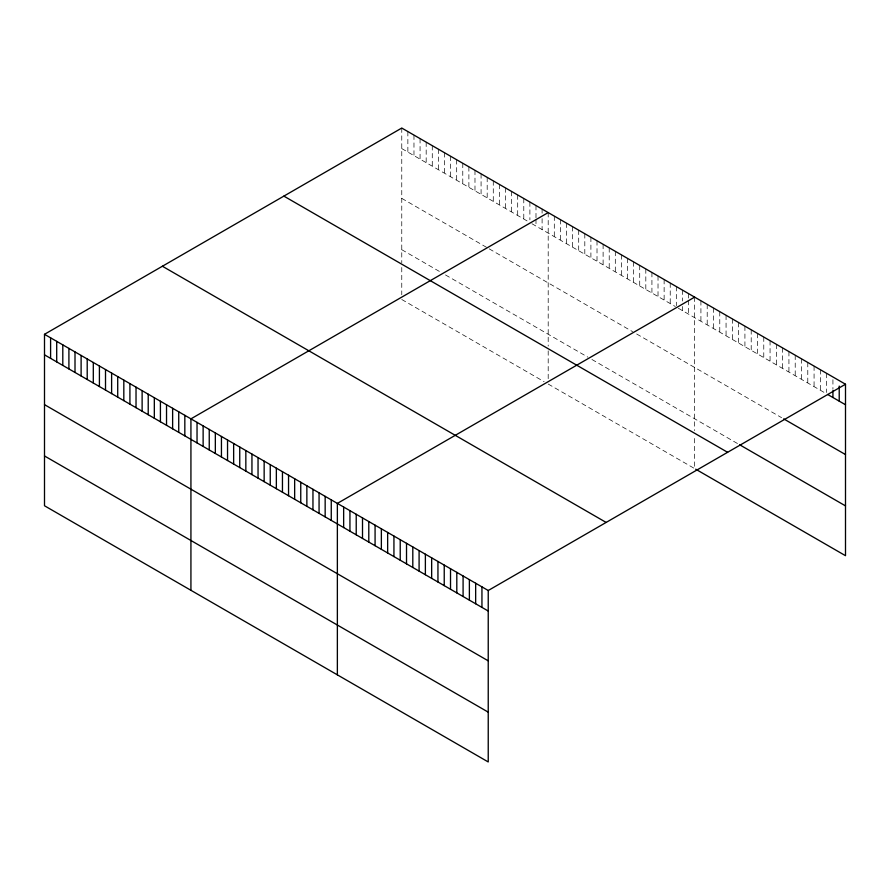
<?xml version="1.0" encoding="UTF-8"?>
<svg xmlns="http://www.w3.org/2000/svg" width="890" height="890" viewBox="0 0 890 890"><rect width="100%" height="100%" fill="white"/><g stroke="black" fill="none" stroke-linecap="round" stroke-linejoin="round"><path stroke-width="0.67" stroke-dasharray="4.45 3.34" d="M401.768 128.049L401.768 262.739M401.768 148.574L528.883 221.955M531.931 223.724L675.31 306.505M678.358 308.263L825.597 393.269M401.768 198.381L487.186 247.698M489.222 248.866L632.601 331.647M636.673 333.995L781.587 417.666M401.768 249.69L441.429 272.596M445.49 274.943L587.856 357.135M591.928 359.482L738.633 444.188M401.768 299.496L544.135 381.699M548.196 384.046L694.634 468.585L694.634 435.377M832.929 379.707L832.929 389.286M826.643 373.344L826.643 392.501M820.357 369.717L820.357 390.243M814.072 366.09L814.072 386.616M807.786 362.453L807.786 382.978M801.501 358.826L801.501 379.351M795.215 355.199L795.215 375.725M788.929 351.572L788.929 372.098M782.633 347.934L782.633 368.471M776.347 344.308L776.347 364.833M770.061 340.681L770.061 361.207M763.776 337.054L763.776 357.58M757.49 333.427L757.49 353.953M751.205 329.79L751.205 350.315M744.919 326.163L744.919 346.688M738.633 322.536L738.633 343.062M732.348 318.909L732.348 339.435M726.062 315.271L726.062 335.797M719.776 311.645L719.776 332.17M713.491 308.018L713.491 328.543M707.205 304.391L707.205 324.917M700.919 300.753L700.919 321.29M694.634 297.127L694.634 430.638M688.526 293.611L688.526 299.084M688.526 300.453L688.526 314.137M682.43 290.084L682.43 301.031M682.43 306.505L682.43 310.61M676.322 286.558L676.322 305.715M670.226 283.042L670.226 303.568M664.129 279.516L664.129 300.041M658.022 275.989L658.022 296.526M651.925 272.474L651.925 292.999M645.817 268.947L645.817 289.473M639.721 265.42L639.721 285.957M633.613 261.905L633.613 282.43M627.517 258.378L627.517 278.904M621.409 254.863L621.409 275.388M615.313 251.336L615.313 271.862M609.216 247.809L609.216 268.335M603.109 244.294L603.109 264.82M597.012 240.767L597.012 261.293M590.904 237.241L590.904 257.777M584.808 233.725L584.808 254.251M578.7 230.198L578.7 250.724M572.604 226.672L572.604 247.209M566.507 223.156L566.507 243.682M560.4 219.63L560.4 240.155M554.303 216.114L554.303 236.64M548.196 212.588L548.196 346.099M548.196 350.838L548.196 379.296M542.099 209.061L542.099 213.166M542.099 218.64L542.099 229.587M535.991 205.546L535.991 217.861M535.991 219.229L535.991 226.071M529.895 202.019L529.895 219.808M523.787 198.492L523.787 219.029M517.691 194.977L517.691 215.502M511.594 191.45L511.594 211.976M505.487 187.923L505.487 208.46M499.39 184.408L499.39 204.934M493.282 180.881L493.282 201.407M487.186 177.366L487.186 197.892M481.078 173.839L481.078 194.365M474.982 170.313L474.982 190.838M468.885 166.797L468.885 187.323M462.778 163.27L462.778 183.796M456.681 159.744L456.681 180.281M450.574 156.228L450.574 176.754M444.477 152.702L444.477 173.227M438.37 149.175L438.37 169.712M432.273 145.66L432.273 166.185M426.176 142.133L426.176 162.659M420.069 138.618L420.069 159.143M413.972 135.091L413.972 155.617M407.865 131.564L407.865 152.09M401.768 267.478L401.768 294.757"/><path stroke-width="1.33" d="M44.5 334.306L488.232 590.504L488.232 761.951L44.5 505.765L44.5 334.306L401.768 128.049L845.5 384.235L845.5 555.694L695.68 469.186M548.196 212.588L190.927 418.856L190.927 590.304M694.634 297.127L337.366 503.395L337.366 674.854M488.232 590.504L845.5 384.235M827.689 394.481L845.5 404.761M783.69 418.878L845.5 454.568M739.679 444.789L845.5 505.887M283.865 196.112L727.597 452.298M162.403 266.243L606.135 522.43M44.5 354.843L488.232 611.029M44.5 404.65L488.232 660.836M44.5 455.958L488.232 712.145M839.214 386.082L839.214 401.134M832.929 390.654L832.929 397.496M481.946 586.866L481.946 607.392M475.661 583.239L475.661 603.765M469.375 579.613L469.375 600.138M463.089 575.986L463.089 596.511M456.804 572.348L456.804 592.873M450.518 568.721L450.518 589.247M444.232 565.094L444.232 585.62M437.947 561.468L437.947 581.993M431.661 557.83L431.661 578.366M425.376 554.203L425.376 574.729M419.09 550.576L419.09 571.102M412.804 546.95L412.804 567.475M406.519 543.312L406.519 563.848M400.222 539.685L400.222 560.211M393.936 536.058L393.936 556.584M387.651 532.431L387.651 552.957M381.365 528.805L381.365 549.33M375.079 525.167L375.079 545.692M368.794 521.54L368.794 542.066M362.508 517.913L362.508 538.439M356.223 514.287L356.223 534.812M349.937 510.649L349.937 531.185M343.651 507.022L343.651 527.548M331.258 499.869L331.258 520.394M325.161 496.353L325.161 516.879M319.065 492.826L319.065 513.352M312.957 489.3L312.957 509.837M306.861 485.784L306.861 506.31M300.753 482.258L300.753 502.783M294.657 478.731L294.657 499.268M288.549 475.216L288.549 495.741M282.453 471.689L282.453 492.215M276.356 468.173L276.356 488.699M270.248 464.647L270.248 485.172M264.152 461.12L264.152 481.646M258.044 457.605L258.044 478.13M251.948 454.078L251.948 474.604M245.84 450.551L245.84 471.088M239.744 447.036L239.744 467.561M233.647 443.509L233.647 464.035M227.54 439.983L227.54 460.519M221.443 436.467L221.443 456.993M215.336 432.941L215.336 453.466M209.239 429.425L209.239 449.951M203.131 425.898L203.131 446.424M197.035 422.372L197.035 442.897M184.831 415.33L184.831 435.855M178.734 411.803L178.734 432.34M172.627 408.288L172.627 428.813M166.53 404.761L166.53 425.286M160.422 401.234L160.422 421.771M154.326 397.719L154.326 418.244M148.218 394.192L148.218 414.718M142.122 390.677L142.122 411.202M136.025 387.15L136.025 407.676M129.918 383.623L129.918 404.149M123.821 380.108L123.821 400.634M117.714 376.581L117.714 397.107M111.617 373.055L111.617 393.591M105.51 369.539L105.51 390.065M99.413 366.012L99.413 386.538M93.305 362.486L93.305 383.023M87.209 358.97L87.209 379.496M81.112 355.444L81.112 375.969M75.005 351.928L75.005 372.454M68.908 348.402L68.908 368.927M62.801 344.875L62.801 365.401M56.704 341.359L56.704 361.885M50.596 337.833L50.596 358.358"/></g></svg>
